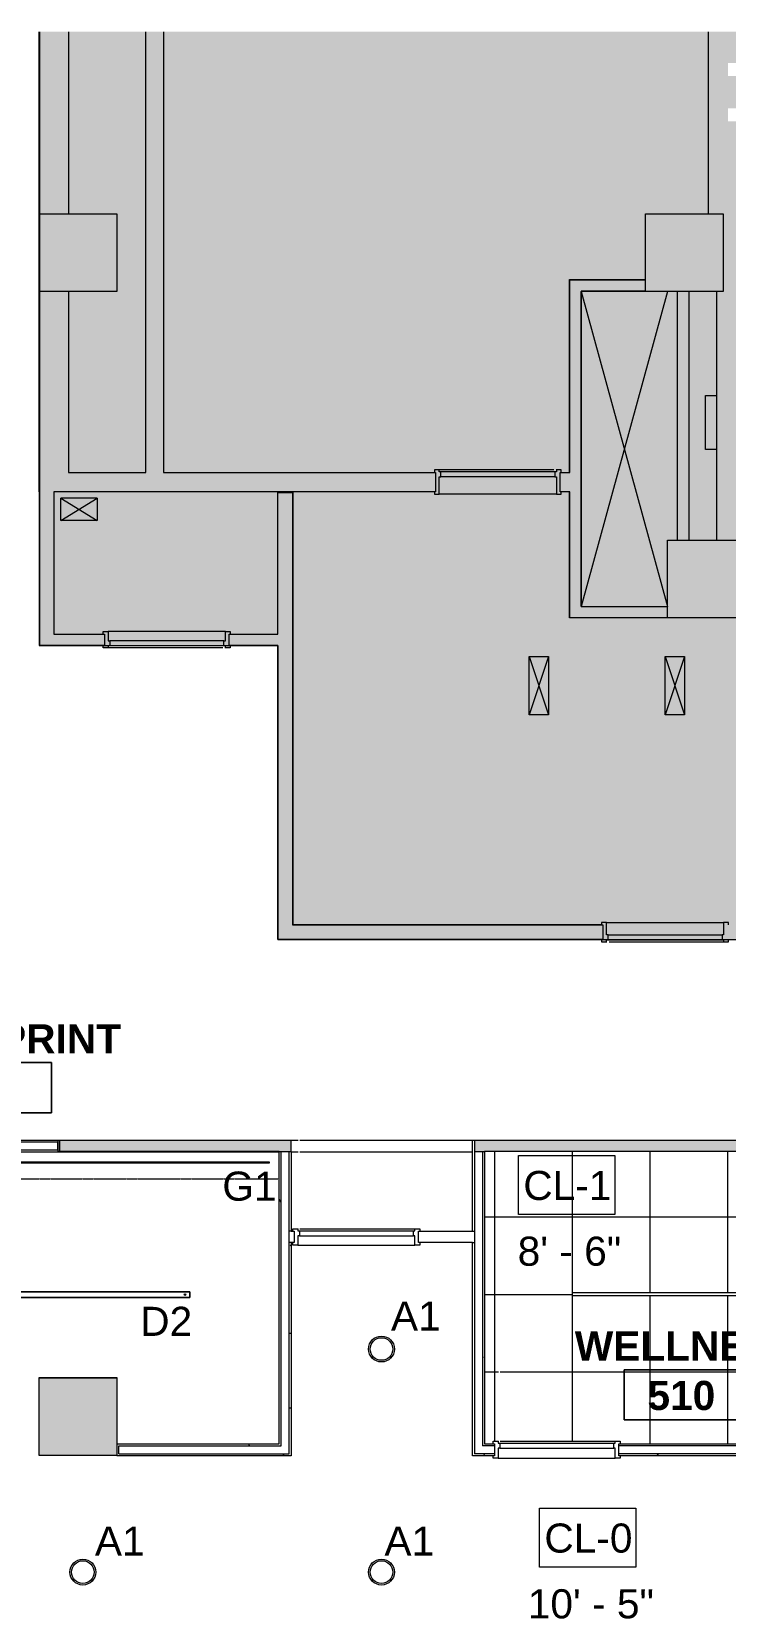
# Model space of a CAD drawing. Header units: inches. Extents: x 0 to 1865, y 0 to 1094.
# Drawn here: x 826.7 to 1041.1, y 602.7 to 1093.8 of the extents above; entities that cross this region are included whole.
import ezdxf

# ---------------------------------------------------------------- set-up
doc = ezdxf.new("R2010")
doc.units = ezdxf.units.IN
doc.header["$MEASUREMENT"] = 0
doc.linetypes.add('Dash 1_16_', pattern=[0.125, 0.0625, -0.0625])
for name, color, linetype, lineweight in [('A-AREA-IDEN', 2, 'Continuous', 9), ('A-CLNG', 13, 'Continuous', 13), ('A-CLNG-IDEN', 151, 'Continuous', 9), ('A-CLNG-PATT', 13, 'Continuous', 13), ('A-DETL', 90, 'Continuous', 9), ('A-DETL-GENF', 92, 'Continuous', 9), ('A-DOOR', 31, 'Continuous', 13), ('A-WALL', 113, 'Continuous', 13), ('A-WALL-PATT', 111, 'Continuous', 13), ('B-CL', 7, 'Continuous', 9), ('CORE', 7, 'Continuous', 9), ('E-LITE-EQPM', 33, 'Continuous', 9), ('E-LITE-EQPM-IDEN', 33, 'Continuous', 9), ('I-WALL', 2, 'Continuous', 13), ('S-COLS', 52, 'Continuous', 13), ('Victor Bldg - 5th Floor_LINK_dwg', 8, 'Continuous', 9)]:
    doc.layers.add(name, color=color, linetype=linetype, lineweight=lineweight)
doc.styles.add('Arial', font='arial.ttf', dxfattribs={"height": 9})
doc.styles.add('Swis721 Lt BT', font='swissl.ttf', dxfattribs={"height": 9})
doc.styles.add('Swis721 Lt BT_B', font='', dxfattribs={"height": 9})
doc.styles.get('Swis721 Lt BT_B').set_extended_font_data('Swis721 Lt BT', bold=True)
pattern_1 = [(0, (0, 0), (30.72, 7.68), [1.267, -21.773, 1.267, -21.773, -122.88]), (0, (0, 0), (30.72, 7.68), [-46.08, 1.267, -44.813, 1.267, -21.773, -53.76]), (0, (0, 0), (30.72, 7.68), [-115.2, 1.267, -14.093, 1.267, -37.133]), (120, (11.52, 3.84), (-22.011075, 22.7643), [1.267, -21.773, 1.267, -21.773, -122.88]), (120, (11.52, 3.84), (-22.011075, 22.7643), [-46.08, 1.267, -44.813, 1.267, -21.773, -53.76]), (120, (11.52, 3.84), (-22.011075, 22.7643), [-115.2, 1.267, -14.093, 1.267, -37.133]), (240, (15.36, 19.2), (-8.708925, -30.4443), [1.267, -21.773, 1.267, -21.773, -122.88]), (240, (15.36, 19.2), (-8.708925, -30.4443), [-46.08, 1.267, -44.813, 1.267, -21.773, -53.76]), (240, (15.36, 19.2), (-8.708925, -30.4443), [-115.2, 1.267, -14.093, 1.267, -37.133])]

# ---------------------------------------------------------------- blocks, each defined once
blk = doc.blocks.new('Concrete-Rectangular-Column - 24_ X 24_-6973359-REFLECTED CEILING PLAN')
at = {"layer": 'S-COLS', "lineweight": 9}
blk.add_hatch(color=7, dxfattribs=at).paths.add_polyline_path([(12, -12), (12, 12), (-12, 12), (-12, -12)], flags=0)
at = {"layer": 'S-COLS', "color": 8, "lineweight": 20}
for p, q in [((-12, 12), (12, 12)), ((-12, -12), (-12, 12)), ((12, 12), (12, -12)), ((12, -12), (-12, -12))]:
    blk.add_line(p, q, dxfattribs=at)
blk = doc.blocks.new('Door - Single - Solid Door-6976076-REFLECTED CEILING PLAN')
at = {"layer": 'A-DOOR'}
h = blk.add_hatch(color=250, dxfattribs=at)
h.paths.add_polyline_path([(-15.26, 2.59), (-15.63, 2.59), (-15.63, 1.84), (-15.26, 1.84), (-15.26, -1.66), (-15.63, -1.66), (-15.63, -2.41), (-14.13, -2.41), (-14.13, 0.46), (-13.63, 0.46), (-13.63, 1.96), (-14.13, 1.96), (-14.13, 2.59)], flags=0)
h.paths.add_polyline_path([(23.62, 2.59), (22.12, 2.59), (22.12, 1.96), (21.62, 1.96), (21.62, 0.46), (22.12, 0.46), (22.12, -2.41), (23.62, -2.37), (23.62, -1.66), (23.24, -1.66), (23.24, 1.84), (23.62, 1.84), (23.62, 2.3)], flags=0)
at = {"layer": 'A-DOOR', "color": 8, "lineweight": 20}
for p, q in [((-15.63, 1.84), (-15.63, 2.59)), ((-15.63, 2.59), (-14.13, 2.59)), ((-14.13, 2.59), (-14.13, 1.96)), ((-14.13, 1.96), (-13.63, 1.96)), ((-13.63, 0.46), (-14.13, 0.46)), ((-14.13, 0.46), (-14.13, -2.41)), ((-13.63, 1.96), (-13.63, 0.46)), ((21.62, 0.46), (21.62, 1.96)), ((21.62, 1.96), (22.12, 1.96)), ((22.12, 0.46), (21.62, 0.46)), ((22.12, 1.96), (22.12, 2.59)), ((22.12, 2.59), (23.62, 2.59)), ((22.12, -2.41), (22.12, 0.46)), ((23.62, 2.59), (23.62, 1.84)), ((-15.63, -2.41), (-15.63, -1.66)), ((-14.13, -2.41), (-15.63, -2.41)), ((23.62, -2.41), (22.12, -2.41)), ((23.62, -1.66), (23.62, -2.41))]:
    blk.add_line(p, q, dxfattribs=at)
at = {"layer": 'A-DOOR', "lineweight": 9}
for p, q in [((-14.13, 2.59), (-14.01, 2.59)), ((-13.63, 1.96), (21.62, 1.96)), ((-13.63, 0.46), (21.62, 0.46)), ((-13.3, 2.59), (22.12, 2.59)), ((-14.13, -2.41), (22.12, -2.41))]:
    blk.add_line(p, q, dxfattribs=at)
blk = doc.blocks.new('Door - Single - Solid Door-6981551-REFLECTED CEILING PLAN')
at = {"layer": 'A-DOOR'}
h = blk.add_hatch(color=250, dxfattribs=at)
h.paths.add_polyline_path([(23.24, 3.66), (22.12, 3.66), (22.12, -1.71), (21.62, -1.76), (21.62, -3.21), (22.12, -3.21), (22.12, -3.84), (23.62, -3.84), (23.62, -3.09), (23.24, -3.09), (23.24, 2.91), (23.62, 2.91), (23.62, 3.66), (23.43, 3.66)], flags=0)
h.paths.add_polyline_path([(-14.13, 3.66), (-15.63, 3.66), (-15.63, 2.91), (-15.26, 2.91), (-15.26, -3.09), (-15.63, -3.09), (-15.63, -3.84), (-14.13, -3.84), (-14.13, -3.21), (-13.63, -3.21), (-13.63, -1.71), (-14.13, -1.71), (-14.13, 2.91)], flags=0)
at = {"layer": 'A-DOOR', "color": 8, "lineweight": 20}
for p, q in [((-14.13, 3.66), (-15.63, 3.66)), ((-15.63, 3.66), (-15.63, 2.91)), ((-14.13, -1.71), (-14.13, 3.66)), ((22.12, 3.66), (22.12, -1.71)), ((23.62, 3.66), (22.12, 3.66)), ((23.62, 2.91), (23.62, 3.66)), ((-15.63, -3.09), (-15.63, -3.84)), ((-15.63, -3.84), (-14.13, -3.84)), ((-13.63, -1.71), (-14.13, -1.71)), ((-14.13, -3.21), (-13.63, -3.21)), ((-14.13, -3.84), (-14.13, -3.21)), ((-13.63, -3.21), (-13.63, -1.71)), ((21.62, -1.71), (21.62, -3.21)), ((22.12, -1.71), (21.62, -1.71)), ((21.62, -3.21), (22.12, -3.21)), ((22.12, -3.21), (22.12, -3.84)), ((22.12, -3.84), (23.62, -3.84)), ((23.62, -3.84), (23.62, -3.09))]:
    blk.add_line(p, q, dxfattribs=at)
at = {"layer": 'A-DOOR', "lineweight": 9}
for p, q in [((-14.13, 3.66), (22.12, 3.66)), ((-14.13, -3.84), (-14.01, -3.84)), ((-13.63, -1.71), (21.62, -1.71)), ((-13.63, -3.21), (21.62, -3.21)), ((-13.3, -3.84), (22.12, -3.84))]:
    blk.add_line(p, q, dxfattribs=at)
blk = doc.blocks.new('Door - Single - Solid Door-6981590-REFLECTED CEILING PLAN')
at = {"layer": 'A-DOOR'}
h = blk.add_hatch(color=250, dxfattribs=at)
h.paths.add_polyline_path([(-15.26, -3.09), (-14.13, -3.09), (-14.13, -2.46), (-13.63, -2.46), (-13.63, -0.96), (-14.13, -0.96), (-14.13, 2.91), (-15.63, 2.91), (-15.63, 2.16), (-15.26, 2.16), (-15.26, -2.34), (-15.63, -2.34), (-15.63, -3.09)], flags=0)
h.paths.add_polyline_path([(23.62, -3.09), (23.62, -2.34), (23.24, -2.34), (23.24, 2.16), (23.62, 2.16), (23.62, 2.91), (22.12, 2.91), (22.12, -0.96), (21.62, -0.96), (21.62, -2.46), (22.12, -2.46), (22.12, -3.09), (23.24, -3.09)], flags=0)
at = {"layer": 'A-DOOR', "color": 8, "lineweight": 20}
for p, q in [((-14.13, 2.91), (-15.63, 2.91)), ((-15.63, 2.91), (-15.63, 2.16)), ((-14.13, -0.96), (-14.13, 2.91)), ((22.12, 2.91), (22.12, -0.96)), ((23.62, 2.91), (22.12, 2.91)), ((23.62, 2.16), (23.62, 2.91)), ((-15.63, -2.34), (-15.63, -3.09)), ((-15.63, -3.09), (-14.13, -3.09)), ((-13.63, -0.96), (-14.13, -0.96)), ((-14.13, -2.46), (-13.63, -2.46)), ((-14.13, -3.09), (-14.13, -2.46)), ((-13.63, -2.46), (-13.63, -0.96)), ((21.62, -0.96), (21.62, -2.46)), ((22.12, -0.96), (21.62, -0.96)), ((21.62, -2.46), (22.12, -2.46)), ((22.12, -2.46), (22.12, -3.09)), ((22.12, -3.09), (23.62, -3.09)), ((23.62, -3.09), (23.62, -2.34))]:
    blk.add_line(p, q, dxfattribs=at)
at = {"layer": 'A-DOOR', "lineweight": 9}
for p, q in [((-14.13, 2.91), (22.12, 2.91)), ((-14.13, -3.09), (-14.01, -3.09)), ((-13.63, -0.96), (21.62, -0.96)), ((-13.63, -2.46), (21.62, -2.46)), ((-13.3, -3.09), (22.12, -3.09))]:
    blk.add_line(p, q, dxfattribs=at)
blk = doc.blocks.new('Door - Single - Solid Door-7647261-REFLECTED CEILING PLAN')
at = {"layer": 'A-DOOR', "lineweight": 9}
for p, q in [((-15.63, 1.84), (-15.63, 2.59)), ((-15.63, 2.59), (-14.13, 2.59)), ((-14.13, 2.59), (-14.01, 2.59)), ((-14.13, 2.59), (-14.13, 1.96)), ((-14.13, 1.96), (-13.63, 1.96)), ((-13.63, 0.46), (-14.13, 0.46)), ((-14.13, 0.46), (-14.13, -2.41)), ((-13.63, 1.96), (21.62, 1.96)), ((-13.63, 1.96), (-13.63, 0.46)), ((-13.63, 0.46), (21.62, 0.46)), ((-13.51, 2.59), (22.12, 2.59)), ((21.62, 0.46), (21.62, 1.96)), ((21.62, 1.96), (22.12, 1.96)), ((22.12, 0.46), (21.62, 0.46)), ((22.12, 1.96), (22.12, 2.59)), ((22.12, 2.59), (23.62, 2.59)), ((22.12, -2.41), (22.12, 0.46)), ((23.62, 2.59), (23.62, 1.84)), ((-15.63, -2.41), (-15.63, -1.66)), ((-14.13, -2.41), (-15.63, -2.41)), ((-14.13, -2.41), (22.12, -2.41)), ((23.62, -2.41), (22.12, -2.41)), ((23.62, -1.66), (23.62, -2.41))]:
    blk.add_line(p, q, dxfattribs=at)
blk = doc.blocks.new('Door - Single - Solid Door-8044546-REFLECTED CEILING PLAN')
at = {"layer": 'A-DOOR', "lineweight": 9}
for p, q in [((-15.63, 1.96), (-15.63, 2.71)), ((-15.63, 2.71), (-14.13, 2.71)), ((-14.13, 2.71), (-14.01, 2.71)), ((-14.13, 2.71), (-14.13, 2.09)), ((-14.13, 2.09), (-13.63, 2.09)), ((-13.63, 0.59), (-14.13, 0.59)), ((-14.13, 0.59), (-14.13, -2.54)), ((-13.63, 2.09), (21.62, 2.09)), ((-13.63, 2.09), (-13.63, 0.59)), ((-13.63, 0.59), (21.62, 0.59)), ((-13.51, 2.71), (22.12, 2.71)), ((21.62, 0.59), (21.62, 2.09)), ((21.62, 2.09), (22.12, 2.09)), ((22.12, 0.59), (21.62, 0.59)), ((22.12, 2.09), (22.12, 2.71)), ((22.12, 2.71), (23.62, 2.71)), ((22.12, -2.54), (22.12, 0.59)), ((23.62, 2.71), (23.62, 1.96)), ((-15.63, -2.54), (-15.63, -1.79)), ((-14.13, -2.54), (-15.63, -2.54)), ((-14.13, -2.54), (22.12, -2.54)), ((23.62, -2.54), (22.12, -2.54)), ((23.62, -1.79), (23.62, -2.54))]:
    blk.add_line(p, q, dxfattribs=at)
blk = doc.blocks.new('L-PENDANT_FOCAL POINT 3_5 CYLINDER - L-PENDANT_FOCAL POINT 3_5 CYLINDER-7826649-REFLECTED CEILING PLAN')
at = {"layer": 'E-LITE-EQPM'}
for radius in [4, 3.5]:
    blk.add_circle((-0.125, 0), radius, dxfattribs=at)
blk = doc.blocks.new('Lighting fixture TBLS-HX-4-15-B-U-W - TBLS-HX-4-24 - 6_-7900651-REFLECTED CEILING PLAN')
at = {"layer": 'E-LITE-EQPM'}
for p, q in [((-0.5375, 23.675), (0.5375, 23.675)), ((-0.5375, 23.675), (-0.5375, -48.325)), ((-0.46875, 23.753125), (0.46875, 23.753125)), ((-0.46875, 23.753125), (-0.46875, 23.675)), ((0.46875, 23.675), (0.46875, 23.753125)), ((0.5375, -48.325), (0.5375, 23.675)), ((0.5375, -48.325), (-0.5375, -48.325))]:
    blk.add_line(p, q, dxfattribs=at)
blk = doc.blocks.new('Victor Bldg - 5th Floor_LINK_dwg-6972324-REFLECTED CEILING PLAN')
at = {"layer": 'B-CL'}
blk.add_line((829, 677.43), (829, 677.5), dxfattribs=at)
at = {"layer": 'B-CL', "flags": 128}
blk.add_lwpolyline([(829, 677.5), (853, 677.5), (853, 677.43)], dxfattribs=at)
at = {"layer": 'CORE'}
for p, q in [((1016.5, 1013.5), (996.62, 1013.5)), ((833.62, 907.5), (833.62, 951.5)), ((846.86, 949.5), (835.69, 949.5)), ((902.75, 907.5), (902.75, 951.5)), ((980.5, 900.5), (986.5, 882.5)), ((1022.5, 900.5), (1028.5, 882.5)), ((988.23, 813), (997.23, 813))]:
    blk.add_line(p, q, dxfattribs=at)
at = {"layer": 'CORE', "flags": 128}
for points in [[(993, 957.5), (993, 1017.13), (1016.5, 1017.13)], [(1023.22, 1013.5), (996.62, 916), (996.62, 1013.5), (1023.22, 916)], [(1038.5, 964.63), (1035.06, 964.63), (1035.06, 981.26), (1038.5, 981.26)], [(829, 951.5), (829, 904), (829.06, 904)], [(835.69, 942.65), (846.86, 949.5), (846.86, 942.65), (835.69, 942.65), (835.69, 949.5), (846.86, 942.65)], [(907.38, 951.5), (907.38, 817.63), (1002.88, 817.63)], [(993.06, 912.5), (993, 912.5), (993, 951.5)], [(1002.88, 813), (902.75, 813), (902.75, 904)], [(986.5, 900.5), (980.5, 882.5), (980.5, 900.5), (986.5, 900.5), (986.5, 882.5), (980.5, 882.5)], [(1028.5, 900.5), (1022.5, 882.5), (1022.5, 900.5), (1028.5, 900.5), (1028.5, 882.5), (1022.5, 882.5)]]:
    blk.add_lwpolyline(points, dxfattribs=at)
blk = doc.blocks.new('LED STRIP - 10 mm-7898394-REFLECTED CEILING PLAN')
at = {"layer": 'E-LITE-EQPM'}
for p, q in [((-77.51, -0.2), (-77.51, 0.2)), ((-77.51, 0.2), (77.51, 0.2)), ((77.51, 0.2), (77.51, -0.2)), ((77.51, -0.2), (-77.51, -0.2))]:
    blk.add_line(p, q, dxfattribs=at)
blk = doc.blocks.new('L-Pendant-Axis-Sculpt-Direct_Indirect - SCDI-F-8-V8-REFLECTED CEILING PLAN')
at = {"layer": 'A-DETL-GENF'}
for p, q in [((48.5, 0.875), (-48.5, 0.875)), ((-48.5, 0.875), (-48.5, -0.875)), ((-48.5, 0.875), (48.5, 0.875)), ((-48.5, -0.875), (-48.5, 0.875)), ((48.5, -0.875), (48.5, 0.875)), ((48.5, 0.875), (48.5, -0.875)), ((-48.5, -0.875), (48.5, -0.875)), ((48.5, -0.875), (-48.5, -0.875))]:
    blk.add_line(p, q, dxfattribs=at)
for centre in [(-47, 0), (47, 0)]:
    blk.add_circle(centre, 0.25, dxfattribs=at)
blk = doc.blocks.new('Room Tag - Room Name and Number-3379422-REFLECTED CEILING PLAN')
at = {"layer": 'A-AREA-IDEN'}
for p, q in [((-0.1881, -0.1636), (-0.1881, -0.0018)), ((-0.1881, -0.0018), (0.1869, -0.0018)), ((0.1869, -0.0018), (-0.1881, -0.0018)), ((-0.1881, -0.0018), (-0.1881, -0.1636)), ((0.1869, -0.0018), (0.1869, -0.1636)), ((0.1869, -0.1636), (0.1869, -0.0018)), ((0.1869, -0.1636), (-0.1881, -0.1636)), ((-0.1881, -0.1636), (0.1869, -0.1636))]:
    blk.add_line(p, q, dxfattribs=at)

msp = doc.modelspace()

# ---------------------------------------------------------------- hatches: boundary and pattern name
at = {"layer": 'A-CLNG-PATT'}
h = msp.add_hatch(dxfattribs=at)
h.set_pattern_fill('FP_8', color=256, style=0, pattern_type=2)
h.set_pattern_definition([(0, (1161.906, 703.213), (0, -24), []), (270, (1161.906, 703.213), (-24, -1e-15), [])])
h.paths.add_polyline_path([(1068.38, 657.05), (1069, 657.05), (1069, 677.43), (1093.13, 677.43), (1093.13, 747.43), (966.69, 747.43), (966.69, 657.05), (969.38, 657.05), (969.38, 657.8), (971, 657.8), (971, 693.8), (971.5, 693.8), (971.5, 657.8), (1008.62, 657.8), (1008.62, 657.05), (1045.27, 657.05)], flags=0)
h.paths.add_polyline_path([(1065.84, 702.79), (993.84, 702.8), (993.84, 703.87), (1065.84, 703.87)], flags=0)
at = {"layer": 'A-DETL-GENF'}
h = msp.add_hatch(color=254, dxfattribs=at)
h.paths.add_polyline_path([(1864.71, 15.5), (1864.71, 749.5), (1858.12, 749.5), (1858.12, 714.25), (1805.94, 714.25), (1805.94, 677.43), (1813, 677.43), (1813, 653.43), (1805.94, 653.43), (1805.94, 409.5), (1645.06, 409.5), (1645.06, 27.5), (1819, 27.5), (1819, 41.5), (1843, 41.5), (1843, 27.5), (1863, 27.5), (1863, 15.5)], flags=0)
h.paths.add_polyline_path([(1803.83, 293.5), (1789, 293.5), (1789, 317.5), (1813, 317.5), (1813, 293.5), (1805.94, 293.5)], flags=0)
h.paths.add_polyline_path([(1491.69, 813), (1491.69, 1093.8), (1321.5, 1093.8), (1321.5, 1013.5), (1323.88, 1013.5), (1323.88, 1014.25), (1325.38, 1014.25), (1325.38, 1013.62), (1325.88, 1013.62), (1325.88, 1012.13), (1325.38, 1012.13), (1325.38, 1008.5), (1361.63, 1008.5), (1361.63, 1012.13), (1361.13, 1012.13), (1361.13, 1013.62), (1361.63, 1013.62), (1361.63, 1014.25), (1363.13, 1014.25), (1363.13, 1013.5), (1381.5, 1013.5), (1381.5, 1064.75), (1383, 1064.75), (1383, 1064.41), (1391, 1064.41), (1391, 1039), (1407, 1039), (1407, 1034.5), (1464.5, 1034.5), (1464.5, 1037), (1485, 1037), (1485, 1064.41), (1491.5, 1064.41), (1491.5, 1001.5), (1485, 1001.5), (1485, 1029), (1464.5, 1029), (1464.5, 1030.5), (1407, 1030.5), (1407, 1027), (1391, 1027), (1391, 930.5), (1485, 930.5), (1485, 959.5), (1491.5, 959.5), (1491.5, 897.5), (1485, 897.5), (1485, 926.5), (1395, 926.5), (1395, 906.5), (1391, 906.5), (1391, 826.5), (1485, 826.5), (1485, 855.5), (1491.5, 855.5), (1491.5, 813), (1491.63, 813)], flags=0)
h.paths.add_polyline_path([(1286.63, 813), (1286.63, 815.63), (1286.13, 815.63), (1286.13, 817.13), (1286.63, 817.13), (1286.63, 817.75), (1288.13, 817.75), (1288.13, 817), (1290.75, 817), (1290.75, 856.63), (1295.88, 856.63), (1295.88, 865.13), (1290.75, 865.13), (1290.75, 912.38), (1294.25, 912.38), (1294.25, 868.63), (1318, 868.63), (1318, 912.38), (1315.44, 912.38), (1315.44, 912.5), (993.06, 912.5), (993.06, 951.5), (990.43, 951.5), (990.43, 950.75), (988.93, 950.75), (988.93, 956.13), (988.43, 956.17), (988.43, 957.63), (988.93, 957.63), (988.93, 958.25), (990.43, 958.25), (990.43, 957.5), (993.06, 957.5), (993.06, 1017.06), (1016.5, 1017.06), (1016.5, 1037.5), (1036, 1037.5), (1036, 1093.8), (867.44, 1093.8), (867.44, 957.5), (951.18, 957.5), (951.18, 958.25), (952.68, 958.25), (952.68, 957.63), (953.18, 957.63), (953.18, 956.13), (952.68, 956.13), (952.68, 950.75), (951.18, 950.75), (951.18, 951.5), (833.56, 951.5), (833.56, 907.5), (848.81, 907.5), (848.81, 908.25), (850.31, 908.25), (850.31, 905.37), (850.81, 905.37), (850.81, 904), (886.06, 904), (886.06, 905.37), (886.56, 905.37), (886.56, 908.25), (888.06, 908.21), (888.06, 907.5), (902.81, 907.5), (902.81, 951.31), (907.31, 951.31), (907.31, 817.56), (1002.88, 817.56), (1002.88, 818.31), (1004.38, 818.31), (1004.38, 814.44), (1004.88, 814.44), (1004.88, 813), (1040.13, 813), (1040.13, 814.44), (1040.63, 814.44), (1040.63, 818.31), (1042.13, 818.31), (1042.13, 817.56), (1052, 817.56), (1052, 813.06), (1042.13, 813.06), (1042.13, 813), (1052.5, 813), (1052.5, 912.38), (1058.5, 912.38), (1058.5, 817), (1248.88, 817), (1248.88, 817.75), (1250.38, 817.75), (1250.38, 817.13), (1250.88, 817.13), (1250.88, 815.63), (1250.38, 815.63), (1250.38, 813), (1286.5, 813)], flags=0)
h.paths.add_polyline_path([(1488.5, 813), (1488.5, 814.5), (1488.25, 814.5), (1488.25, 813)], flags=0)
h.paths.add_polyline_path([(902.81, 813), (1002.88, 813), (1002.88, 813.06), (902.81, 813.06)], flags=0)
h.paths.add_polyline_path([(1633.75, 813.25), (1633.75, 814.5), (1633.5, 814.5), (1633.5, 813.25)], flags=0)
h.paths.add_polyline_path([(1295.88, 817), (1295.88, 853.13), (1294.25, 853.13), (1294.25, 817)], flags=0)
h.paths.add_polyline_path([(1321.5, 817), (1321.5, 865.13), (1299.38, 865.13), (1299.38, 817), (1303.1, 817)], flags=0)
h.paths.add_polyline_path([(1854.62, 817.75), (1864.71, 817.75), (1864.71, 994.5), (1841.99, 994.5), (1841.99, 1002.5), (1843.49, 1002.5), (1843.49, 1093.8), (1737.13, 1093.8), (1737.13, 932.5), (1737.25, 932.5), (1737.25, 924.5), (1737.13, 924.5), (1737.13, 826.5), (1737.06, 826.5), (1737.06, 817.75), (1747.65, 817.75)], flags=0)
h.paths.add_polyline_path([(1710.5, 817.75), (1710.5, 826.5), (1730.63, 826.5), (1730.63, 924.5), (1710.5, 924.5), (1710.5, 926.5), (1657.5, 926.5), (1657.5, 924.5), (1637, 924.5), (1637, 897.5), (1630.5, 897.5), (1630.5, 855.5), (1637, 855.5), (1637, 826.5), (1657.5, 826.5), (1657.5, 817.75), (1689.12, 817.75)], flags=0)
h.paths.add_polyline_path([(1321.44, 912.38), (1321.5, 912.38), (1321.5, 927.56), (1321.44, 927.56), (1321.44, 924.5)], flags=0)
h.paths.add_polyline_path([(1023.22, 916), (1023.22, 936.5), (1026.38, 936.5), (1026.38, 1013.5), (1016.5, 1013.5), (1016.5, 1013.56), (996.56, 1013.56), (996.56, 916)], flags=0)
h.paths.add_polyline_path([(1162.33, 924.5), (1208, 924.5), (1208, 932.5), (1047.22, 932.5), (1047.22, 924.5), (1133.55, 924.5)], flags=0)
h.paths.add_polyline_path([(1279.4, 924.5), (1315.44, 924.5), (1315.42, 924.56), (1257.19, 924.56), (1257.19, 956.69), (1213, 956.69), (1213, 924.5), (1261.61, 924.5)], flags=0)
h.paths.add_polyline_path([(1317.6, 927.56), (1318, 927.56), (1318, 927.94), (1317.25, 927.94), (1317.25, 929.44), (1317.88, 929.44), (1317.88, 929.94), (1319.38, 929.94), (1319.38, 929.44), (1321.5, 929.44), (1321.5, 965.69), (1319.38, 965.69), (1319.38, 965.19), (1317.88, 965.19), (1317.88, 965.69), (1317.25, 965.69), (1317.25, 967.19), (1318, 967.19), (1318, 1004.12), (1261, 1004.12), (1261, 1009.12), (1318, 1009.12), (1318, 1066.12), (1042, 1066.12), (1042, 936.5), (1090, 936.5), (1090, 960.5), (1095, 960.5), (1095, 936.5), (1208, 936.5), (1208, 960.69), (1261.19, 960.69), (1261.19, 927.56), (1317.25, 927.56)], flags=0)
h.paths.add_polyline_path([(1657.5, 930.5), (1710.5, 930.5), (1710.5, 932.5), (1730.63, 932.5), (1730.63, 1093.8), (1630.5, 1093.8), (1630.5, 1064.5), (1637, 1064.5), (1637, 1001.5), (1630.5, 1001.5), (1630.5, 959.5), (1637, 959.5), (1637, 932.5), (1657.5, 932.5)], flags=0)
h.paths.add_polyline_path([(1029.88, 936.5), (1038.5, 936.5), (1038.5, 1013.5), (1029.88, 1013.5), (1029.88, 956.17)], flags=0)
h.paths.add_polyline_path([(838, 957.5), (861.94, 957.5), (861.94, 1093.8), (838, 1093.8), (838, 1037.5), (853, 1037.5), (853, 1013.5), (838, 1013.5)], flags=0)
h.paths.add_polyline_path([(1854.62, 1002.5), (1864.71, 1002.5), (1864.71, 1045.5), (1847.99, 1045.5), (1847.99, 1002.5)], flags=0)
h.paths.add_polyline_path([(467.1, 1017), (493.14, 1017), (493.14, 1037.5), (517.14, 1037.5), (517.14, 1017), (765, 1017), (765, 1093.8), (30, 1093.8), (30, 1064.5), (34.13, 1064.5), (34.13, 1017), (464.6, 1017)], flags=0)
h.paths.add_polyline_path([(1864.71, 1052), (1864.71, 1093.8), (1847.99, 1093.8), (1847.99, 1052), (1854.62, 1052)], flags=0)
h.paths.add_polyline_path([(1189.27, 1070.12), (1318, 1070.12), (1318, 1080.12), (1042, 1080.12), (1042, 1070.12), (1162.33, 1070.12)], flags=0)
h.paths.add_polyline_path([(1162.33, 1084.12), (1318, 1084.12), (1318, 1093.8), (1042, 1093.8), (1042, 1084.12), (1159.23, 1084.12)], flags=0)
at = {"layer": 'A-WALL-PATT', "lineweight": 9}
for points in [[(829, 1037.5), (838, 1037.5), (838, 1093.8), (829, 1093.8)], [(861.94, 957.5), (867.44, 957.5), (867.44, 1093.8), (861.94, 1093.8)], [(1036, 1037.5), (1042, 1037.5), (1042, 1093.8), (1036, 1093.8)], [(1038.5, 936.5), (1042, 936.5), (1042, 1037.5), (1040.5, 1037.5), (1040.5, 1013.5), (1038.5, 1013.5), (1038.5, 956.17)], [(993.06, 1013.56), (1016.5, 1013.56), (1016.5, 1017.06), (993.06, 1017.06)], [(829, 951.5), (838, 951.5), (838, 1013.5), (829, 1013.5), (829, 956.17)], [(996.56, 912.5), (996.56, 1013.56), (993.06, 1013.56), (993.06, 912.5)], [(1029.88, 936.5), (1029.88, 1013.5), (1026.38, 1013.5), (1026.38, 936.5)], [(829.06, 904), (833.56, 904), (833.56, 951.5), (829.06, 951.5)], [(902.81, 817.56), (907.31, 817.56), (907.31, 951.31), (902.81, 951.31), (902.81, 817.77)], [(996.56, 912.5), (1023.22, 912.5), (1023.22, 916), (996.56, 916)], [(903.19, 747.43), (906.81, 747.43), (906.81, 750.93), (834.81, 750.93), (834.81, 747.43)], [(1462.13, 747.43), (1462.13, 750.93), (963.56, 750.93), (963.56, 747.43), (1456.98, 747.43)]]:
    msp.add_hatch(color=7, dxfattribs=at).paths.add_polyline_path(points, flags=0)
h = msp.add_hatch(color=7, dxfattribs=at)
h.paths.add_polyline_path([(993.06, 951.5), (993.06, 957.5), (990.06, 957.5), (990.06, 951.5)], flags=0)
h.paths.add_polyline_path([(886.44, 951.5), (951.56, 951.5), (951.56, 957.5), (838, 957.5), (838, 951.5), (869.67, 951.5)], flags=0)
h = msp.add_hatch(color=7, dxfattribs=at)
h.paths.add_polyline_path([(902.81, 904), (902.81, 907.5), (887.69, 907.5), (887.69, 904)], flags=0)
h.paths.add_polyline_path([(838, 904), (849.19, 904), (849.19, 907.5), (833.56, 907.5), (833.56, 904)], flags=0)
h = msp.add_hatch(color=7, dxfattribs=at)
h.paths.add_polyline_path([(1045.27, 813.06), (1052, 813.06), (1052, 817.56), (1041.75, 817.56), (1041.75, 813.06)], flags=0)
h.paths.add_polyline_path([(902.81, 813.06), (1003.25, 813.06), (1003.25, 817.56), (902.81, 817.56)], flags=0)
h = msp.add_hatch(dxfattribs=at)
h.set_pattern_fill('FP_1', color=256, style=0, pattern_type=2)
h.set_pattern_definition(pattern_1)
h.paths.add_polyline_path([(834.81, 747.18), (835.23, 747.18), (835.23, 747.43), (834.81, 747.43), (834.81, 747.8), (739.73, 747.8), (739.73, 747.18), (834.61, 747.18)], flags=0)
h = msp.add_hatch(dxfattribs=at)
h.set_pattern_fill('FP_1', color=256, style=0, pattern_type=2)
h.set_pattern_definition(pattern_1)
h.paths.add_polyline_path([(903.81, 657.05), (903.81, 747.43), (903.19, 747.43), (903.19, 657.05)], flags=0)
h = msp.add_hatch(dxfattribs=at)
h.set_pattern_fill('FP_1', color=256, style=0, pattern_type=2)
h.set_pattern_definition(pattern_1)
h.paths.add_polyline_path([(906.94, 653.93), (906.94, 719.25), (906.31, 719.25), (906.31, 653.93)], flags=0)
h.paths.add_polyline_path([(906.94, 722.75), (906.94, 747.43), (906.31, 747.43), (906.31, 722.75), (906.81, 722.75)], flags=0)
h = msp.add_hatch(dxfattribs=at)
h.set_pattern_fill('FP_1', color=256, style=0, pattern_type=2)
h.set_pattern_definition(pattern_1)
h.paths.add_polyline_path([(966.69, 657.05), (966.69, 747.43), (966.06, 747.43), (966.06, 657.05)], flags=0)
h = msp.add_hatch(dxfattribs=at)
h.set_pattern_fill('FP_1', color=256, style=0, pattern_type=2)
h.set_pattern_definition(pattern_1)
h.paths.add_polyline_path([(853, 653.93), (853.62, 653.93), (853.62, 656.43), (903.81, 656.43), (903.81, 657.05), (853, 657.05), (853, 653.93)], flags=0)
h = msp.add_hatch(dxfattribs=at)
h.set_pattern_fill('FP_1', color=256, style=0, pattern_type=2)
h.set_pattern_definition(pattern_1)
h.paths.add_polyline_path([(906.31, 653.3), (906.94, 653.3), (906.94, 653.93), (853, 653.93), (853, 653.3), (903.81, 653.3)], flags=0)
h = msp.add_hatch(dxfattribs=at)
h.set_pattern_fill('FP_1', color=256, style=0, pattern_type=2)
h.set_pattern_definition(pattern_1)
h.paths.add_polyline_path([(1045.27, 653.3), (1069, 653.3), (1069, 653.93), (1008.25, 653.93), (1008.25, 653.3)], flags=0)
h.paths.add_polyline_path([(966.69, 653.3), (969.75, 653.3), (969.75, 653.93), (962.94, 653.93), (962.94, 653.3), (966.06, 653.3)], flags=0)

# ---------------------------------------------------------------- linework, layer by layer
at = {"layer": 'A-CLNG'}
for p, q in [((903.19, 747.18), (835.23, 747.18)), ((906.81, 750.93), (909.06, 750.93)), ((909.06, 747.18), (906.94, 747.18)), ((909.56, 750.93), (962.94, 750.93)), ((962.94, 747.18), (909.56, 747.18))]:
    msp.add_line(p, q, dxfattribs=at)
at = {"layer": 'A-CLNG-IDEN', "flags": 128}
for points in [[(977.18, 746.18), (1006.94, 746.18), (1006.94, 727.94), (977.18, 727.94)], [(983.69, 637.11), (1013.45, 637.11), (1013.45, 618.88), (983.69, 618.88)]]:
    msp.add_lwpolyline(points, close=True, dxfattribs=at)
at = {"layer": 'A-DETL'}
for p, q in [((829.06, 1093.8), (829.06, 904)), ((829.06, 904), (902.81, 904)), ((902.81, 904), (902.81, 813)), ((902.81, 813), (1321.5, 813))]:
    msp.add_line(p, q, dxfattribs=at)
at = {"layer": 'A-DETL', "linetype": 'Dash 1_16_'}
msp.add_line((752.23, 738.93), (903.31, 738.93), dxfattribs=at)
at = {"layer": 'A-WALL'}
for p, q in [((834.61, 750.3), (737.23, 750.3)), ((834.61, 747.8), (739.73, 747.8)), ((834.61, 750.3), (834.61, 747.8)), ((903.19, 747.43), (906.81, 747.43)), ((903.81, 656.43), (903.81, 747.43)), ((906.31, 653.93), (906.31, 747.43)), ((963.56, 750.93), (963.56, 653.93)), ((963.56, 747.43), (966.69, 747.43)), ((966.06, 747.43), (966.06, 656.43)), ((906.94, 722.75), (906.31, 722.75)), ((962.94, 722.75), (963.56, 722.75)), ((906.94, 719.25), (906.31, 719.25)), ((962.94, 719.25), (963.56, 719.25)), ((853.62, 653.93), (853.62, 656.43)), ((853.62, 656.43), (903.81, 656.43)), ((853.62, 653.93), (906.31, 653.93)), ((969.75, 653.93), (963.56, 653.93)), ((969.75, 656.43), (966.06, 656.43)), ((1068.38, 656.43), (1008.25, 656.43)), ((1068.38, 653.93), (1008.25, 653.93))]:
    msp.add_line(p, q, dxfattribs=at)
at = {"layer": 'I-WALL', "color": 8, "lineweight": 20}
for p, q in [((829, 1037.5), (829, 1093.8)), ((838, 1093.8), (838, 1037.5)), ((861.94, 957.5), (861.94, 1093.8)), ((867.44, 1093.8), (867.44, 957.5)), ((1036, 1037.5), (1036, 1093.8)), ((993.06, 1017.06), (1016.5, 1017.06)), ((993.06, 957.5), (993.06, 1017.06)), ((829, 951.5), (829, 1013.5)), ((838, 1013.5), (838, 957.5)), ((1016.5, 1013.56), (996.56, 1013.56)), ((996.56, 1013.56), (996.56, 916)), ((1026.38, 936.5), (1026.38, 1013.5)), ((1029.88, 1013.5), (1029.88, 936.5)), ((1038.5, 936.5), (1038.5, 1013.5)), ((838, 957.5), (861.94, 957.5)), ((867.44, 957.5), (951.56, 957.5)), ((951.56, 957.5), (951.56, 951.5)), ((990.06, 951.5), (990.06, 957.5)), ((990.06, 957.5), (993.06, 957.5)), ((829.06, 951.5), (829, 951.5)), ((829.06, 904), (829.06, 951.5)), ((951.56, 951.5), (833.56, 951.5)), ((833.56, 951.5), (833.56, 907.5)), ((902.81, 907.5), (902.81, 951.31)), ((902.81, 951.31), (907.31, 951.31)), ((907.31, 951.31), (907.31, 817.56)), ((993.06, 951.5), (990.06, 951.5)), ((993.06, 912.5), (993.06, 951.5)), ((996.56, 916), (1023.22, 916)), ((1023.22, 912.5), (993.06, 912.5)), ((849.19, 904), (829.06, 904)), ((833.56, 907.5), (849.19, 907.5)), ((849.19, 907.5), (849.19, 904)), ((887.69, 904), (887.69, 907.5)), ((887.69, 907.5), (902.81, 907.5)), ((902.81, 904), (887.69, 904)), ((902.81, 813.06), (902.81, 904)), ((907.31, 817.56), (1003.25, 817.56)), ((1003.25, 817.56), (1003.25, 813.06)), ((1003.25, 813.06), (902.81, 813.06)), ((834.81, 747.43), (834.81, 750.93)), ((834.81, 750.93), (906.81, 750.93)), ((903.19, 747.43), (834.81, 747.43)), ((906.81, 750.93), (906.81, 747.43)), ((962.94, 747.43), (962.94, 750.93)), ((962.94, 750.93), (1462.13, 750.93)), ((1234.38, 747.43), (966.69, 747.43))]:
    msp.add_line(p, q, dxfattribs=at)
at = {"layer": 'I-WALL'}
for p, q in [((738.73, 750.93), (834.81, 750.93)), ((835.23, 747.18), (740.36, 747.18)), ((835.23, 750.93), (835.23, 747.18)), ((903.19, 657.05), (903.19, 747.43)), ((906.81, 747.43), (906.94, 747.43)), ((906.94, 747.43), (906.94, 722.75)), ((962.94, 722.75), (962.94, 747.43)), ((966.69, 747.43), (966.69, 657.05)), ((906.94, 722.75), (907.81, 722.75)), ((907.81, 722.75), (907.81, 719.25)), ((946.31, 722.75), (962.94, 722.75)), ((946.31, 719.25), (946.31, 722.75)), ((907.81, 719.25), (906.94, 719.25)), ((906.94, 719.25), (906.94, 653.3)), ((962.94, 719.25), (946.31, 719.25)), ((962.94, 653.3), (962.94, 719.25)), ((853, 657.05), (903.19, 657.05)), ((853, 653.3), (853, 653.43)), ((906.94, 653.3), (853, 653.3)), ((969.75, 653.3), (962.94, 653.3)), ((966.69, 657.05), (969.75, 657.05)), ((969.75, 657.05), (969.75, 653.3)), ((1008.25, 657.05), (1069, 657.05)), ((1008.25, 653.3), (1008.25, 657.05)), ((1069, 653.3), (1008.25, 653.3))]:
    msp.add_line(p, q, dxfattribs=at)

# ---------------------------------------------------------------- block references
at = {"layer": 'A-AREA-IDEN', "xscale": 95.99999999999994, "yscale": 95.99999999999994, "zscale": 95.99999999999994}
for p in [(814.82, 775.11), (1027.98, 680.09)]:
    msp.add_blockref('Room Tag - Room Name and Number-3379422-REFLECTED CEILING PLAN', p, dxfattribs=at)
at = {"layer": 'A-DOOR', "rotation": 180}
for name, p in [('Door - Single - Solid Door-6981551-REFLECTED CEILING PLAN', (974.8, 954.41)), ('Door - Single - Solid Door-6976076-REFLECTED CEILING PLAN', (872.43, 905.84))]:
    msp.add_blockref(name, p, dxfattribs=at)
at = {"layer": 'A-DOOR'}
for name, p in [('Door - Single - Solid Door-6981590-REFLECTED CEILING PLAN', (1018.51, 815.4)), ('Door - Single - Solid Door-7647261-REFLECTED CEILING PLAN', (923.07, 720.91)), ('Door - Single - Solid Door-8044546-REFLECTED CEILING PLAN', (985.01, 655.09))]:
    msp.add_blockref(name, p, dxfattribs=at)
at = {"layer": 'E-LITE-EQPM'}
for name, p in [('LED STRIP - 10 mm-7898394-REFLECTED CEILING PLAN', (822.56, 744.05)), ('L-Pendant-Axis-Sculpt-Direct_Indirect - SCDI-F-8-V8-REFLECTED CEILING PLAN', (827.06, 703.18)), ('L-PENDANT_FOCAL POINT 3_5 CYLINDER - L-PENDANT_FOCAL POINT 3_5 CYLINDER-7826649-REFLECTED CEILING PLAN', (934.94, 686.34)), ('L-PENDANT_FOCAL POINT 3_5 CYLINDER - L-PENDANT_FOCAL POINT 3_5 CYLINDER-7826649-REFLECTED CEILING PLAN', (842.62, 617.34)), ('L-PENDANT_FOCAL POINT 3_5 CYLINDER - L-PENDANT_FOCAL POINT 3_5 CYLINDER-7826649-REFLECTED CEILING PLAN', (934.94, 617.34))]:
    msp.add_blockref(name, p, dxfattribs=at)
at = {"layer": 'E-LITE-EQPM', "extrusion": (0, 0, -1), "rotation": 90.00343804112106}
msp.add_blockref('Lighting fixture TBLS-HX-4-15-B-U-W - TBLS-HX-4-24 - 6_-7900651-REFLECTED CEILING PLAN', (-1042.16, 703.33), dxfattribs=at)
at = {"layer": 'S-COLS', "lineweight": 9}
for p in [(841, 1025.5), (1028.5, 1025.5), (1035.22, 924.5), (841, 665.43)]:
    msp.add_blockref('Concrete-Rectangular-Column - 24_ X 24_-6973359-REFLECTED CEILING PLAN', p, dxfattribs=at)
at = {"layer": 'Victor Bldg - 5th Floor_LINK_dwg', "color": 7}
msp.add_blockref('Victor Bldg - 5th Floor_LINK_dwg-6972324-REFLECTED CEILING PLAN', (0, 0), dxfattribs=at)

# ---------------------------------------------------------------- texts
at = {"layer": 'A-AREA-IDEN', "char_height": 9, "attachment_point": 1, "style": 'Swis721 Lt BT_B'}
for s, insert, width in [('COPY/PRINT', (777.45, 786.79), 90.294), ('WELLNESS', (994.62, 691.77), 80.598), ('510', (1017.07, 676.47), 25.452)]:
    msp.add_mtext(s, dxfattribs=dict(at, insert=insert, width=width))
at = {"layer": 'A-CLNG-IDEN', "char_height": 9, "attachment_point": 1, "style": 'Swis721 Lt BT'}
for s, insert, width in [('CL-1', (978.68, 741.43), 32.118), ('8\' - 6"', (976.94, 721.1), 36.36), ('CL-0', (985.19, 632.36), 32.118), ('10\' - 5"', (980.07, 612.03), 44.541)]:
    msp.add_mtext(s, dxfattribs=dict(at, insert=insert, width=width))
at = {"layer": 'E-LITE-EQPM-IDEN', "char_height": 9, "attachment_point": 1, "style": 'Arial'}
for s, insert, width in [('G1', (885.61, 741.22), 20.604), ('D2', (860.23, 699.4), 19.695), ('A1', (937.76, 701.03), 18.786), ('A1', (846.21, 631.42), 18.786), ('A1', (935.74, 631.42), 18.786)]:
    msp.add_mtext(s, dxfattribs=dict(at, insert=insert, width=width))

doc.saveas('drawing.dxf')
